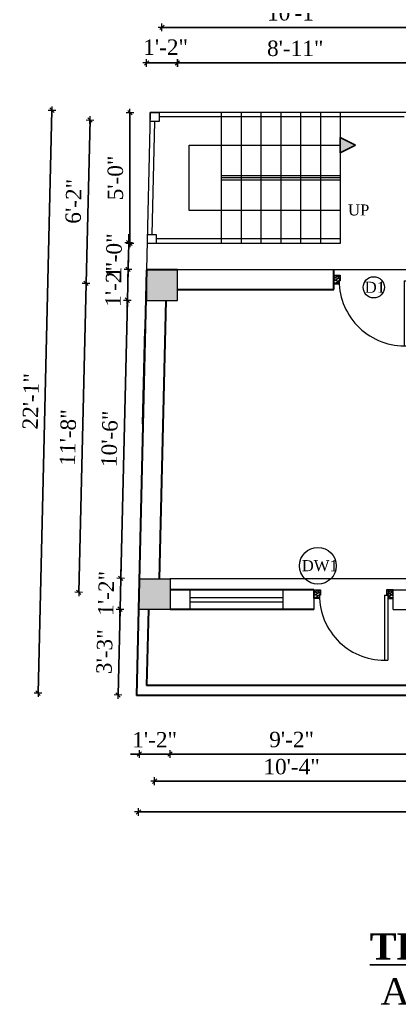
# Model space of a CAD drawing. Header units: inches. Extents: x 151827 to 346502, y -56182 to -23217.
# Drawn here: x 163094.3 to 163266.3, y -25358.8 to -24907.8 of the extents above; entities that cross this region are included whole.
import ezdxf

# ---------------------------------------------------------------- set-up
doc = ezdxf.new("R2010")
doc.units = ezdxf.units.IN
doc.header["$LTSCALE"] = 5
doc.header["$MEASUREMENT"] = 0
for name, color, linetype, lineweight in [('A-WALL', 7, 'Continuous', 9), ('Dimension', 7, 'Continuous', 18), ('DOOR', 62, 'Continuous', 0), ('Dw', 2, 'Continuous', 18)]:
    doc.layers.add(name, color=color, linetype=linetype, lineweight=lineweight)
doc.layers.add('dim line', color=7, linetype='Continuous', lineweight=15, true_color=0xfab2b2)
doc.layers.add('TEXT', color=6, linetype='Continuous')
doc.layers.add('WALL', color=7, linetype='Continuous')
doc.styles.add('ordinary', font='times.ttf')
doc.dimstyles.new('Copy of 96', dxfattribs={"dimtxt": 7, "dimasz": 4, "dimexe": 0.5, "dimexo": 0.5, "dimgap": 3, "dimtad": 1, "dimdec": 1, "dimzin": 11, "dimdsep": 46, "dimlunit": 4, "dimtxsty": 'ordinary', "dimblk": 'OBLIQUE', "dimcen": 0.09, "dimse1": 1, "dimse2": 1, "dimclrt": 6, "dimazin": 0, "dimtfac": 1, "dimtdec": 1, "dimtix": 1, "dimtmove": 2, "dimatfit": 3, "dimldrblk": 'leader', "dimfxl": 0.5, "dimfxlon": 1, "dimtolj": 1, "dimtzin": 0, "dimarcsym": 0})

# ---------------------------------------------------------------- blocks, each defined once
blk = doc.blocks.new('A$C27B36B59')
at = {"layer": 'DOOR'}
for p, q in [((0, 4), (0, 0)), ((2.5, 4), (0, 4)), ((0, 0), (3, 0)), ((2.5, 2.5), (2.5, 4)), ((3, 2.5), (2.5, 2.5)), ((3, 0), (3, 2.5))]:
    blk.add_line(p, q, dxfattribs=at)
for centre, radius, start, end in [((-1.4, -0.54), 4.75, 22.1411, 72.838), ((1.34, 2.09), 1.64, 45.138, 144.8948), ((2.21, 0.3), 2.49, 83.3149, 152.658), ((0.13, 0.37), 2.05, 349.4875, 93.6805), ((1.96, -0.47), 2.01, 58.7447, 166.495), ((-0.06, 0.32), 1.13, 343.542, 86.947), ((2.08, -0.4), 1.17, 38.2816, 160.1519)]:
    blk.add_arc(centre, radius, start, end, dxfattribs=at)
blk = doc.blocks.new('D2')
at = {"layer": 'DOOR'}
for p, q in [((74473.95, 24047.59), (74473.95, 24018.09)), ((74473.95, 24047.59), (74475.45, 24047.59)), ((74475.45, 24047.59), (74475.45, 24018.13))]:
    blk.add_line(p, q, dxfattribs=at)
blk.add_arc((74473.95, 24047.59), 29.5, 180, 272.9146, dxfattribs=at)
at = {"layer": 'DOOR', "xscale": -1, "rotation": 180}
blk.add_blockref('A$C27B36B59', (74441.95, 24050.09), dxfattribs=at)
at = {"layer": 'DOOR', "rotation": 180}
blk.add_blockref('A$C27B36B59', (74477.95, 24050.09), dxfattribs=at)
blk = doc.blocks.new('oblique')
at = {"color": 0, "lineweight": -2}
blk.add_line((0.25, 0.25), (-0.25, -0.25), dxfattribs=at)
at = {"layer": 'dim line', "lineweight": 9}
for p, q in [((-0.4375, 0), (0.4375, 0)), ((0, 0.4375), (0, -0.4375))]:
    blk.add_line(p, q, dxfattribs=at)
blk = doc.blocks.new('*D1226')
at = {"layer": 'A-WALL', "color": 0, "lineweight": -2, "ltscale": 50, "transparency": 16777216}
blk.add_line((163151.79, -24927.36), (163165.79, -24927.36), dxfattribs=at)
at = {"layer": 'Defpoints', "color": 0, "ltscale": 50, "transparency": 16777216}
for p in [(163165.79, -24927.36), (163151.79, -25021.3), (163165.79, -25021.3)]:
    blk.add_point(p, dxfattribs=at)
at = {"layer": 'A-WALL', "color": 0, "lineweight": -2, "ltscale": 50, "transparency": 16777216, "xscale": 4, "yscale": 4, "zscale": 4, "rotation": 180}
blk.add_blockref('oblique', (163151.79, -24927.36), dxfattribs=at)
at = {"layer": 'A-WALL', "color": 0, "lineweight": -2, "ltscale": 50, "transparency": 16777216, "xscale": 4, "yscale": 4, "zscale": 4}
blk.add_blockref('oblique', (163165.79, -24927.36), dxfattribs=at)
at = {"layer": 'A-WALL', "color": 6, "ltscale": 50, "transparency": 16777216, "insert": (163160.44, -24920.22), "char_height": 7, "attachment_point": 5, "style": 'ordinary'}
blk.add_mtext('\\A1;1\'-2"', dxfattribs=at)
blk = doc.blocks.new('_OBLIQUE')
at = {"color": 0, "linetype": 'ByBlock'}
blk.add_line((-0.5, -0.5), (0.5, 0.5), dxfattribs=at)
blk = doc.blocks.new('leader')
at = {"layer": 'Dimension'}
for p, q in [((0, -4.33), (0, 4.33)), ((-4.42, 0), (4.42, 0))]:
    blk.add_line(p, q, dxfattribs=at)
blk = doc.blocks.new('*D1227')
at = {"layer": 'A-WALL', "color": 0, "lineweight": -2, "ltscale": 5, "transparency": 16777216}
blk.add_line((163165.79, -24927.36), (163272.67, -24927.36), dxfattribs=at)
at = {"layer": 'Defpoints', "color": 0, "ltscale": 5, "transparency": 16777216}
for p in [(163272.67, -24927.36), (163272.67, -24949.92), (163165.79, -25021.3)]:
    blk.add_point(p, dxfattribs=at)
at = {"layer": 'A-WALL', "color": 0, "lineweight": -2, "ltscale": 5, "transparency": 16777216, "xscale": 4, "yscale": 4, "zscale": 4, "rotation": 180}
blk.add_blockref('oblique', (163165.79, -24927.36), dxfattribs=at)
at = {"layer": 'A-WALL', "color": 0, "lineweight": -2, "ltscale": 5, "transparency": 16777216, "xscale": 4, "yscale": 4, "zscale": 4}
blk.add_blockref('oblique', (163272.67, -24927.36), dxfattribs=at)
at = {"layer": 'A-WALL', "color": 6, "ltscale": 5, "transparency": 16777216, "insert": (163219.23, -24920.8), "char_height": 7, "attachment_point": 5, "style": 'ordinary'}
blk.add_mtext('\\A1;8\'-11"', dxfattribs=at)
blk = doc.blocks.new('*D1234')
at = {"layer": 'A-WALL', "color": 0, "lineweight": -2, "ltscale": 5, "transparency": 16777216}
blk.add_line((163158.79, -24911.23), (163279.67, -24911.23), dxfattribs=at)
at = {"layer": 'Defpoints', "color": 0, "ltscale": 5, "transparency": 16777216}
for p in [(163279.67, -24911.23), (163158.79, -25028.3), (163279.67, -25028.3)]:
    blk.add_point(p, dxfattribs=at)
at = {"layer": 'A-WALL', "color": 0, "lineweight": -2, "ltscale": 5, "transparency": 16777216, "xscale": 4, "yscale": 4, "zscale": 4, "rotation": 180}
blk.add_blockref('oblique', (163158.79, -24911.23), dxfattribs=at)
at = {"layer": 'A-WALL', "color": 0, "lineweight": -2, "ltscale": 5, "transparency": 16777216, "xscale": 4, "yscale": 4, "zscale": 4}
blk.add_blockref('oblique', (163279.67, -24911.23), dxfattribs=at)
at = {"layer": 'A-WALL', "color": 6, "ltscale": 5, "transparency": 16777216, "insert": (163219.23, -24904.67), "char_height": 7, "attachment_point": 5, "style": 'ordinary'}
blk.add_mtext('\\A1;10\'-1"', dxfattribs=at)
blk = doc.blocks.new('*D1237')
at = {"layer": 'A-WALL', "color": 0, "lineweight": -2, "ltscale": 5, "transparency": 16777216}
blk.add_line((163151.79, -24896.03), (163272.67, -24896.03), dxfattribs=at)
at = {"layer": 'Defpoints', "color": 0, "ltscale": 5, "transparency": 16777216}
for p in [(163272.67, -24896.03), (163272.67, -24949.92), (163151.79, -25021.3)]:
    blk.add_point(p, dxfattribs=at)
at = {"layer": 'A-WALL', "color": 0, "lineweight": -2, "ltscale": 5, "transparency": 16777216, "xscale": 4, "yscale": 4, "zscale": 4, "rotation": 180}
blk.add_blockref('oblique', (163151.79, -24896.03), dxfattribs=at)
at = {"layer": 'A-WALL', "color": 0, "lineweight": -2, "ltscale": 5, "transparency": 16777216, "xscale": 4, "yscale": 4, "zscale": 4}
blk.add_blockref('oblique', (163272.67, -24896.03), dxfattribs=at)
at = {"layer": 'A-WALL', "color": 6, "ltscale": 5, "transparency": 16777216, "insert": (163212.23, -24889.47), "char_height": 7, "attachment_point": 5, "style": 'ordinary'}
blk.add_mtext('\\A1;10\'-1"', dxfattribs=at)
blk = doc.blocks.new('*D1241')
at = {"layer": 'A-WALL', "color": 0, "lineweight": -2, "ltscale": 50, "transparency": 16777216}
for p, q in [((163148.46, -25241.19), (163144.46, -25241.19)), ((163148.46, -25241.19), (163162.46, -25241.19)), ((163162.46, -25241.19), (163166.46, -25241.19))]:
    blk.add_line(p, q, dxfattribs=at)
at = {"layer": 'Defpoints', "color": 0, "ltscale": 50, "transparency": 16777216}
for p in [(163148.46, -25175.58), (163162.46, -25175.58), (163162.46, -25241.19)]:
    blk.add_point(p, dxfattribs=at)
at = {"layer": 'A-WALL', "color": 0, "lineweight": -2, "ltscale": 50, "transparency": 16777216, "xscale": 4, "yscale": 4, "zscale": 4}
blk.add_blockref('oblique', (163148.46, -25241.19), dxfattribs=at)
at = {"layer": 'A-WALL', "color": 0, "lineweight": -2, "ltscale": 50, "transparency": 16777216, "xscale": 4, "yscale": 4, "zscale": 4, "rotation": 180}
blk.add_blockref('oblique', (163162.46, -25241.19), dxfattribs=at)
at = {"layer": 'A-WALL', "color": 6, "ltscale": 50, "transparency": 16777216, "insert": (163155.46, -25234.69), "char_height": 7, "attachment_point": 5, "style": 'ordinary'}
blk.add_mtext('\\A1;1\'-2"', dxfattribs=at)
blk = doc.blocks.new('*D1242')
at = {"layer": 'A-WALL', "color": 0, "lineweight": -2, "ltscale": 5, "transparency": 16777216}
blk.add_line((163162.46, -25241.19), (163272.67, -25241.19), dxfattribs=at)
at = {"layer": 'Defpoints', "color": 0, "ltscale": 5, "transparency": 16777216}
for p in [(163162.46, -25175.58), (163272.67, -25175.58), (163272.67, -25241.19)]:
    blk.add_point(p, dxfattribs=at)
at = {"layer": 'A-WALL', "color": 0, "lineweight": -2, "ltscale": 5, "transparency": 16777216, "xscale": 4, "yscale": 4, "zscale": 4, "rotation": 180}
blk.add_blockref('oblique', (163162.46, -25241.19), dxfattribs=at)
at = {"layer": 'A-WALL', "color": 0, "lineweight": -2, "ltscale": 5, "transparency": 16777216, "xscale": 4, "yscale": 4, "zscale": 4}
blk.add_blockref('oblique', (163272.67, -25241.19), dxfattribs=at)
at = {"layer": 'A-WALL', "color": 6, "ltscale": 5, "transparency": 16777216, "insert": (163217.57, -25234.62), "char_height": 7, "attachment_point": 5, "style": 'ordinary'}
blk.add_mtext('\\A1;9\'-2"', dxfattribs=at)
blk = doc.blocks.new('*D1251')
at = {"layer": 'A-WALL', "color": 0, "lineweight": -2, "ltscale": 5, "transparency": 16777216}
blk.add_line((163155.46, -25253.5), (163279.67, -25253.5), dxfattribs=at)
at = {"layer": 'Defpoints', "color": 0, "ltscale": 5, "transparency": 16777216}
for p in [(163155.46, -25168.58), (163279.67, -25168.58), (163279.67, -25253.5)]:
    blk.add_point(p, dxfattribs=at)
at = {"layer": 'A-WALL', "color": 0, "lineweight": -2, "ltscale": 5, "transparency": 16777216, "xscale": 4, "yscale": 4, "zscale": 4, "rotation": 180}
blk.add_blockref('oblique', (163155.46, -25253.5), dxfattribs=at)
at = {"layer": 'A-WALL', "color": 0, "lineweight": -2, "ltscale": 5, "transparency": 16777216, "xscale": 4, "yscale": 4, "zscale": 4}
blk.add_blockref('oblique', (163279.67, -25253.5), dxfattribs=at)
at = {"layer": 'A-WALL', "color": 6, "ltscale": 5, "transparency": 16777216, "insert": (163217.57, -25246.94), "char_height": 7, "attachment_point": 5, "style": 'ordinary'}
blk.add_mtext('\\A1;10\'-4"', dxfattribs=at)
blk = doc.blocks.new('*D1255')
at = {"layer": 'A-WALL', "color": 0, "lineweight": -2, "ltscale": 5, "transparency": 16777216}
blk.add_line((163514.93, -25267.49), (163148.13, -25267.49), dxfattribs=at)
at = {"layer": 'Defpoints', "color": 0, "ltscale": 5, "transparency": 16777216}
for p in [(163148.13, -25175.58), (163514.93, -25175.58), (163148.13, -25267.49)]:
    blk.add_point(p, dxfattribs=at)
at = {"layer": 'A-WALL', "color": 0, "lineweight": -2, "ltscale": 5, "transparency": 16777216, "xscale": 4, "yscale": 4, "zscale": 4, "rotation": 180}
blk.add_blockref('oblique', (163148.13, -25267.49), dxfattribs=at)
at = {"layer": 'A-WALL', "color": 0, "lineweight": -2, "ltscale": 5, "transparency": 16777216, "xscale": 4, "yscale": 4, "zscale": 4}
blk.add_blockref('oblique', (163514.93, -25267.49), dxfattribs=at)
at = {"layer": 'A-WALL', "color": 6, "ltscale": 5, "transparency": 16777216, "insert": (163331.53, -25260.92), "char_height": 7, "attachment_point": 5, "style": 'ordinary'}
blk.add_mtext('\\A1;30\'-7"', dxfattribs=at)
blk = doc.blocks.new('*D1257')
at = {"layer": 'A-WALL', "color": 0, "lineweight": -2, "ltscale": 5, "transparency": 16777216}
blk.add_line((163144.23, -24949.92), (163144.23, -25009.3), dxfattribs=at)
at = {"layer": 'Defpoints', "color": 0, "ltscale": 5, "transparency": 16777216}
for p in [(163153.48, -24949.92), (163144.23, -25009.3), (163152.07, -25009.3)]:
    blk.add_point(p, dxfattribs=at)
at = {"layer": 'A-WALL', "color": 0, "lineweight": -2, "ltscale": 5, "transparency": 16777216, "xscale": 4, "yscale": 4, "zscale": 4}
for p, rotation in [((163144.23, -24949.92), 90), ((163144.23, -25009.3), 270)]:
    blk.add_blockref('oblique', p, dxfattribs=dict(at, rotation=rotation))
at = {"layer": 'A-WALL', "color": 6, "ltscale": 5, "transparency": 16777216, "insert": (163137.67, -24979.61), "char_height": 7, "attachment_point": 5, "rotation": 90, "style": 'ordinary'}
blk.add_mtext('\\A1;5\'-0"', dxfattribs=at)
blk = doc.blocks.new('*D1263')
at = {"layer": 'A-WALL', "color": 0, "lineweight": -2, "ltscale": 50, "transparency": 16777216}
for p, q in [((163140.1, -25161.39), (163140.19, -25157.39)), ((163139.77, -25175.39), (163140.1, -25161.39)), ((163139.77, -25175.39), (163139.67, -25179.38))]:
    blk.add_line(p, q, dxfattribs=at)
at = {"layer": 'Defpoints', "color": 0, "ltscale": 50, "transparency": 16777216}
for p in [(163140.1, -25161.39), (163148.46, -25161.58), (163148.13, -25175.58)]:
    blk.add_point(p, dxfattribs=at)
at = {"layer": 'A-WALL', "color": 0, "lineweight": -2, "ltscale": 50, "transparency": 16777216, "xscale": 4, "yscale": 4, "zscale": 4}
for p, rotation in [((163140.1, -25161.39), 268.6423816929436), ((163139.77, -25175.39), 88.64238169294363)]:
    blk.add_blockref('oblique', p, dxfattribs=dict(at, rotation=rotation))
at = {"layer": 'A-WALL', "color": 6, "ltscale": 50, "transparency": 16777216, "insert": (163133.43, -25168.23), "char_height": 7, "attachment_point": 5, "rotation": 88.6424, "style": 'ordinary'}
blk.add_mtext('\\A1;1\'-2"', dxfattribs=at)
blk = doc.blocks.new('*D1264')
at = {"layer": 'A-WALL', "color": 0, "lineweight": -2, "ltscale": 5, "transparency": 16777216}
blk.add_line((163140.1, -25161.39), (163143.09, -25035.1), dxfattribs=at)
at = {"layer": 'Defpoints', "color": 0, "ltscale": 5, "transparency": 16777216}
for p in [(163143.09, -25035.1), (163151.79, -25035.3), (163148.46, -25161.58)]:
    blk.add_point(p, dxfattribs=at)
at = {"layer": 'A-WALL', "color": 0, "lineweight": -2, "ltscale": 5, "transparency": 16777216, "xscale": 4, "yscale": 4, "zscale": 4}
for p, rotation in [((163143.09, -25035.1), 88.64238169298139), ((163140.1, -25161.39), 268.6423816929814)]:
    blk.add_blockref('oblique', p, dxfattribs=dict(at, rotation=rotation))
at = {"layer": 'A-WALL', "color": 6, "ltscale": 5, "transparency": 16777216, "insert": (163135.04, -25098.08), "char_height": 7, "attachment_point": 5, "rotation": 88.6424, "style": 'ordinary'}
blk.add_mtext('\\A1;10\'-6"', dxfattribs=at)
blk = doc.blocks.new('*D1265')
at = {"layer": 'A-WALL', "color": 0, "lineweight": -2, "ltscale": 5, "transparency": 16777216}
for p, q in [((163143.09, -25035.1), (163143.42, -25021.1)), ((163143.42, -25021.1), (163143.52, -25017.1)), ((163143.09, -25035.1), (163143, -25039.09))]:
    blk.add_line(p, q, dxfattribs=at)
at = {"layer": 'Defpoints', "color": 0, "ltscale": 5, "transparency": 16777216}
for p in [(163143.42, -25021.1), (163151.79, -25021.3), (163151.79, -25035.3)]:
    blk.add_point(p, dxfattribs=at)
at = {"layer": 'A-WALL', "color": 0, "lineweight": -2, "ltscale": 5, "transparency": 16777216, "xscale": 4, "yscale": 4, "zscale": 4}
for p, rotation in [((163143.42, -25021.1), 268.6423816929814), ((163143.09, -25035.1), 88.64238169298143)]:
    blk.add_blockref('oblique', p, dxfattribs=dict(at, rotation=rotation))
at = {"layer": 'A-WALL', "color": 6, "ltscale": 5, "transparency": 16777216, "insert": (163136.76, -25027.95), "char_height": 7, "attachment_point": 5, "rotation": 88.6424, "style": 'ordinary'}
blk.add_mtext('\\A1;1\'-2"', dxfattribs=at)
blk = doc.blocks.new('*D1258')
at = {"layer": 'A-WALL', "color": 0, "lineweight": -2, "ltscale": 5, "transparency": 16777216}
blk.add_line((163121.06, -25167.77), (163124.39, -25027.49), dxfattribs=at)
at = {"layer": 'Defpoints', "color": 0, "ltscale": 5, "transparency": 16777216}
for p in [(163124.39, -25027.49), (163158.79, -25028.3), (163155.46, -25168.58)]:
    blk.add_point(p, dxfattribs=at)
at = {"layer": 'A-WALL', "color": 0, "lineweight": -2, "ltscale": 5, "transparency": 16777216, "xscale": 4, "yscale": 4, "zscale": 4}
for p, rotation in [((163124.39, -25027.49), 88.64238169299772), ((163121.06, -25167.77), 268.6423816929977)]:
    blk.add_blockref('oblique', p, dxfattribs=dict(at, rotation=rotation))
at = {"layer": 'A-WALL', "color": 6, "ltscale": 5, "transparency": 16777216, "insert": (163116.17, -25097.47), "char_height": 7, "attachment_point": 5, "rotation": 88.6424, "style": 'ordinary'}
blk.add_mtext('\\A1;11\'-8"', dxfattribs=at)
blk = doc.blocks.new('*D1259')
at = {"layer": 'A-WALL', "color": 0, "lineweight": -2, "ltscale": 5, "transparency": 16777216}
for p, q in [((163143.71, -25009.1), (163143.8, -25005.1)), ((163143.42, -25021.1), (163143.71, -25009.1)), ((163143.42, -25021.1), (163143.33, -25025.1))]:
    blk.add_line(p, q, dxfattribs=at)
at = {"layer": 'Defpoints', "color": 0, "ltscale": 5, "transparency": 16777216}
for p in [(163143.71, -25009.1), (163152.07, -25009.3), (163151.79, -25021.3)]:
    blk.add_point(p, dxfattribs=at)
at = {"layer": 'A-WALL', "color": 0, "lineweight": -2, "ltscale": 5, "transparency": 16777216, "xscale": 4, "yscale": 4, "zscale": 4}
for p, rotation in [((163143.71, -25009.1), 268.6423816929814), ((163143.42, -25021.1), 88.64238169298143)]:
    blk.add_blockref('oblique', p, dxfattribs=dict(at, rotation=rotation))
at = {"layer": 'A-WALL', "color": 6, "ltscale": 5, "transparency": 16777216, "insert": (163137.01, -25014.95), "char_height": 7, "attachment_point": 5, "rotation": 88.6424, "style": 'ordinary'}
blk.add_mtext('\\A1;1\'-0"', dxfattribs=at)
blk = doc.blocks.new('*D1266')
at = {"layer": 'A-WALL', "color": 0, "lineweight": -2, "ltscale": 5, "transparency": 16777216}
blk.add_line((163139.77, -25175.39), (163138.84, -25214.39), dxfattribs=at)
at = {"layer": 'Defpoints', "color": 0, "ltscale": 5, "transparency": 16777216}
for p in [(163148.13, -25175.58), (163138.84, -25214.39), (163147.21, -25214.58)]:
    blk.add_point(p, dxfattribs=at)
at = {"layer": 'A-WALL', "color": 0, "lineweight": -2, "ltscale": 5, "transparency": 16777216, "xscale": 4, "yscale": 4, "zscale": 4}
for p, rotation in [((163139.77, -25175.39), 88.64238169298143), ((163138.84, -25214.39), 268.6423816929814)]:
    blk.add_blockref('oblique', p, dxfattribs=dict(at, rotation=rotation))
at = {"layer": 'A-WALL', "color": 6, "ltscale": 5, "transparency": 16777216, "insert": (163132.74, -25194.73), "char_height": 7, "attachment_point": 5, "rotation": 88.6424, "style": 'ordinary'}
blk.add_mtext('\\A1;3\'-3"', dxfattribs=at)
blk = doc.blocks.new('*D1260')
at = {"layer": 'A-WALL', "color": 0, "lineweight": -2, "ltscale": 5, "transparency": 16777216}
blk.add_line((163124.39, -25027.49), (163126.15, -24953.28), dxfattribs=at)
at = {"layer": 'Defpoints', "color": 0, "ltscale": 5, "transparency": 16777216}
for p in [(163126.15, -24953.28), (163279.67, -24956.92), (163158.79, -25028.3)]:
    blk.add_point(p, dxfattribs=at)
at = {"layer": 'A-WALL', "color": 0, "lineweight": -2, "ltscale": 5, "transparency": 16777216, "xscale": 4, "yscale": 4, "zscale": 4}
for p, rotation in [((163126.15, -24953.28), 88.64238169298139), ((163124.39, -25027.49), 268.6423816929814)]:
    blk.add_blockref('oblique', p, dxfattribs=dict(at, rotation=rotation))
at = {"layer": 'A-WALL', "color": 6, "ltscale": 5, "transparency": 16777216, "insert": (163118.71, -24990.23), "char_height": 7, "attachment_point": 5, "rotation": 88.6424, "style": 'ordinary'}
blk.add_mtext('\\A1;6\'-2"', dxfattribs=at)
blk = doc.blocks.new('*D1261')
at = {"layer": 'A-WALL', "color": 0, "lineweight": -2, "ltscale": 5, "transparency": 16777216}
blk.add_line((163102.61, -25213.53), (163108.88, -24948.86), dxfattribs=at)
at = {"layer": 'Defpoints', "color": 0, "ltscale": 5, "transparency": 16777216}
for p in [(163108.88, -24948.86), (163153.48, -24949.92), (163147.21, -25214.58)]:
    blk.add_point(p, dxfattribs=at)
at = {"layer": 'A-WALL', "color": 0, "lineweight": -2, "ltscale": 5, "transparency": 16777216, "xscale": 4, "yscale": 4, "zscale": 4}
for p, rotation in [((163108.88, -24948.86), 88.64238169298139), ((163102.61, -25213.53), 268.6423816929814)]:
    blk.add_blockref('oblique', p, dxfattribs=dict(at, rotation=rotation))
at = {"layer": 'A-WALL', "color": 6, "ltscale": 5, "transparency": 16777216, "insert": (163099.25, -25081.04), "char_height": 7, "attachment_point": 5, "rotation": 88.6424, "style": 'ordinary'}
blk.add_mtext('\\A1;22\'-1"', dxfattribs=at)

msp = doc.modelspace()

# ---------------------------------------------------------------- hatches: boundary and pattern name
at = {"ltscale": 5}
msp.add_hatch(color=256, dxfattribs=at).paths.add_polyline_path([(163239.67, -24968.19), (163239.67, -24961.18), (163246.56, -24964.76)])
at = {"layer": 'WALL', "linetype": 'ByBlock', "ltscale": 5, "true_color": 0xf8991e}
h = msp.add_hatch(color=30, dxfattribs=at)
h.dxf.hatch_style = 1
h.paths.add_polyline_path([(163151.79, -25035.3), (163165.79, -25035.3), (163165.79, -25021.3), (163151.79, -25021.3)])
h = msp.add_hatch(color=30, dxfattribs=at)
h.dxf.hatch_style = 1
h.paths.add_polyline_path([(163148.46, -25161.58), (163148.46, -25175.58), (163162.46, -25175.58), (163162.46, -25161.58)])

# ---------------------------------------------------------------- linework, layer by layer
at = {"ltscale": 5}
for p, q in [((163239.67, -24968.19, -72.71), (163239.67, -24961.18, -72.71)), ((163239.67, -24961.18, -72.71), (163246.56, -24964.76, -72.71)), ((163246.56, -24964.76, -72.71), (163239.67, -24968.19, -72.71))]:
    msp.add_line(p, q, dxfattribs=at)
at = {"layer": 'A-WALL', "ltscale": 5}
for p, q in [((163153.48, -24949.92, -72.71), (163151.79, -25021.3, -72.71)), ((163272.67, -24949.92, -72.71), (163153.48, -24949.92, -72.71)), ((163268.67, -24951.92, -72.71), (163157.48, -24951.92, -72.71)), ((163185.67, -24949.92, -72.71), (163185.67, -25009.3, -72.71)), ((163194.67, -24949.92, -72.71), (163194.67, -25009.3, -72.71)), ((163203.67, -24949.92, -72.71), (163203.67, -25009.3, -72.71)), ((163212.67, -24949.92, -72.71), (163212.67, -25009.3, -72.71)), ((163221.67, -24949.92, -72.71), (163221.67, -25009.3, -72.71)), ((163230.67, -24949.92, -72.71), (163230.67, -25009.3, -72.71)), ((163239.67, -24949.92, -72.71), (163239.67, -24979.61, -72.71)), ((163155.39, -24953.92, -72.71), (163154.17, -25005.3, -72.71)), ((163171.06, -24994.46, -72.71), (163171.06, -24964.76, -72.71)), ((163171.06, -24964.76, -72.71), (163239.67, -24964.76, -72.71)), ((163239.67, -24978.61, -72.71), (163185.67, -24978.61, -72.71)), ((163239.67, -24979.61, -72.71), (163185.67, -24979.61, -72.71)), ((163239.67, -24980.61, -72.71), (163185.67, -24980.61, -72.71)), ((163239.67, -24979.61, -72.71), (163239.67, -25009.3, -72.71)), ((163239.67, -24994.46, -72.71), (163171.06, -24994.46, -72.71)), ((163239.67, -25007.3, -72.71), (163156.17, -25007.3, -72.71)), ((163239.67, -25009.3, -72.71), (163152.07, -25009.3, -72.71)), ((163272.67, -25021.3, -72.71), (163151.79, -25021.3, -72.71)), ((163272.67, -25161.58, -72.71), (163162.46, -25161.58, -72.71)), ((163171.46, -25166.58, -72.71), (163171.46, -25175.58, -72.71)), ((163213.67, -25166.58, -72.71), (163213.67, -25175.58, -72.71)), ((163227.67, -25166.58, -72.71), (163227.67, -25175.58, -72.71)), ((163263.67, -25166.58, -72.71), (163272.67, -25166.58, -72.71)), ((163263.67, -25175.58, -72.71), (163263.67, -25166.58, -72.71)), ((163148.46, -25175.58, -72.71), (163148.13, -25175.58, -72.71)), ((163263.67, -25175.58, -72.71), (163272.67, -25175.58, -72.71))]:
    msp.add_line(p, q, dxfattribs=at)
at = {"layer": 'A-WALL', "lineweight": 30}
for p, q in [((163151.79, -25021.3, -72.71), (163148.13, -25175.58, -72.71)), ((163165.79, -25021.3, -72.71), (163151.79, -25021.3, -72.71)), ((163236.67, -25030.3, -72.71), (163236.67, -25021.3, -72.71)), ((163165.79, -25030.3, -72.71), (163236.67, -25030.3, -72.71)), ((163160.46, -25035.3, -72.71), (163157.47, -25161.58, -72.71)), ((163150.13, -25091.23, -72.71), (163151.15, -25048.24, -72.71)), ((163227.67, -25166.58, -72.71), (163162.46, -25166.58, -72.71)), ((163148.13, -25175.58, -72.71), (163147.21, -25214.58, -72.71)), ((163152.63, -25175.58, -72.71), (163151.82, -25210.08, -72.71)), ((163227.67, -25175.58, -72.71), (163162.46, -25175.58, -72.71)), ((163282.17, -25210.08, -72.71), (163151.82, -25210.08, -72.71)), ((163286.67, -25214.58, -72.71), (163147.21, -25214.58, -72.71))]:
    msp.add_line(p, q, dxfattribs=at)
at = {"layer": 'A-WALL', "ltscale": 5, "elevation": -72.71}
for points in [[(163153.48, -24949.92), (163157.48, -24949.92), (163157.48, -24953.92), (163153.48, -24953.92)], [(163152.17, -25005.3), (163156.17, -25005.3), (163156.17, -25009.3), (163152.17, -25009.3)], [(163151.79, -25035.3), (163165.79, -25035.3), (163165.79, -25021.3), (163151.79, -25021.3)], [(163148.46, -25161.58), (163162.46, -25161.58), (163162.46, -25175.58), (163148.46, -25175.58)]]:
    msp.add_lwpolyline(points, close=True, dxfattribs=at)
at = {"layer": 'A-WALL', "ltscale": 5}
for centre, radius in [((163254.85, -25029.25, -72.71), 4.82), ((163229.49, -25155.71, -72.71), 8.32)]:
    msp.add_circle(centre, radius, dxfattribs=at)
at = {"layer": 'Dw', "color": 3}
for p, q in [((163171.46, -25170.08, -72.71), (163213.67, -25170.08, -72.71)), ((163171.46, -25172.08, -72.71), (163213.67, -25172.08, -72.71))]:
    msp.add_line(p, q, dxfattribs=at)

# ---------------------------------------------------------------- block references
at = {"layer": 'WALL', "color": 2, "linetype": 'ByBlock'}
for p in [(88794.72, -49073.89, -72.71), (88785.72, -49216.67, -72.71)]:
    msp.add_blockref('D2', p, dxfattribs=at)

# ---------------------------------------------------------------- texts
at = {"layer": 'TEXT', "style": 'ordinary'}
for s, p in [('UP', (163243.17, -24996.64, -72.71)), ('D1', (163250.73, -25031.74, -72.71)), ('DW1', (163222.18, -25158.15, -72.71))]:
    msp.add_text(s, height=5, dxfattribs=at).set_placement(p)
at = {"layer": 'TEXT', "char_height": 12, "width": 219.8151, "attachment_point": 8, "style": 'ordinary'}
for s, insert in [('{\\fTimes New Roman|b1|i0|c0|p18;\\LTHIRD FLOOR PLAN}', (163344.19, -25334.7, -72.71)), ('AREA = 319.56 sq. ft.', (163339.88, -25358.82, -72.71))]:
    msp.add_mtext(s, dxfattribs=dict(at, insert=insert))

# ---------------------------------------------------------------- dimensions: what is measured, and where the dimension line sits
at = {"layer": 'A-WALL', "ltscale": 5}
for base, p1, p2, picture, middle in [((163272.67, -24896.03, -72.71), (163151.79, -25021.3, -72.71), (163272.67, -24949.92, -72.71), '*D1237', (163212.23, -24889.47, -72.71)), ((163279.67, -24911.23, -72.71), (163158.79, -25028.3, -72.71), (163279.67, -25028.3, -72.71), '*D1234', (163219.23, -24904.67, -72.71)), ((163272.67, -24927.36, -72.71), (163165.79, -25021.3, -72.71), (163272.67, -24949.92, -72.71), '*D1227', (163219.23, -24920.8, -72.71)), ((163279.67, -25253.5, -72.71), (163155.46, -25168.58, -72.71), (163279.67, -25168.58, -72.71), '*D1251', (163217.57, -25246.94, -72.71)), ((163148.13, -25267.49, -72.71), (163514.93, -25175.58, -72.71), (163148.13, -25175.58, -72.71), '*D1255', (163331.53, -25260.92, -72.71)), ((163272.67, -25241.19, -72.71), (163162.46, -25175.58, -72.71), (163272.67, -25175.58, -72.71), '*D1242', (163217.57, -25234.62, -72.71))]:
    dim = msp.add_linear_dim(base=base, p1=p1, p2=p2, dimstyle='Copy of 96', override={"dimdec": 0, "dimblk": 'oblique', "dimtdec": 0, "dimarcsym": 1}, dxfattribs=at)
    dim.commit()
    dim.dimension.update_dxf_attribs({"geometry": picture, "text_midpoint": middle})
at = {"layer": 'A-WALL', "ltscale": 50}
dim = msp.add_linear_dim(base=(163165.79, -24927.36, -72.71), p1=(163151.79, -25021.3, -72.71), p2=(163165.79, -25021.3, -72.71), dimstyle='Copy of 96', override={"dimdec": 0, "dimblk": 'oblique', "dimtdec": 0, "dimarcsym": 1}, dxfattribs=at)
dim.commit()
dim.dimension.update_dxf_attribs({"geometry": '*D1226', "text_midpoint": (163160.44, -24920.22, -72.71), "dimtype": 160})
at = {"layer": 'A-WALL', "ltscale": 5}
for base, p1, p2, picture, middle in [((163108.88, -24948.86, -72.71), (163147.21, -25214.58, -72.71), (163153.48, -24949.92, -72.71), '*D1261', (163099.25, -25081.04, -72.71)), ((163126.15, -24953.28, -72.71), (163158.79, -25028.3, -72.71), (163279.67, -24956.92, -72.71), '*D1260', (163118.71, -24990.23, -72.71)), ((163143.71, -25009.1, -72.71), (163151.79, -25021.3, -72.71), (163152.07, -25009.3, -72.71), '*D1259', (163137.01, -25014.95, -72.71)), ((163143.42, -25021.1, -72.71), (163151.79, -25035.3, -72.71), (163151.79, -25021.3, -72.71), '*D1265', (163136.76, -25027.95, -72.71)), ((163143.09, -25035.1, -72.71), (163148.46, -25161.58, -72.71), (163151.79, -25035.3, -72.71), '*D1264', (163135.04, -25098.08, -72.71)), ((163138.84, -25214.39, -72.71), (163148.13, -25175.58, -72.71), (163147.21, -25214.58, -72.71), '*D1266', (163132.74, -25194.73, -72.71))]:
    dim = msp.add_linear_dim(base=base, p1=p1, p2=p2, angle=268.6424, dimstyle='Copy of 96', override={"dimdec": 0, "dimblk": 'oblique', "dimtdec": 0, "dimarcsym": 1}, dxfattribs=at)
    dim.commit()
    dim.dimension.update_dxf_attribs({"geometry": picture, "text_midpoint": middle})
dim = msp.add_linear_dim(base=(163144.23, -25009.3, -72.71), p1=(163153.48, -24949.92, -72.71), p2=(163152.07, -25009.3, -72.71), angle=90, text='5\'-0"', dimstyle='Copy of 96', override={"dimdec": 0, "dimblk": 'oblique', "dimtdec": 0, "dimarcsym": 1}, dxfattribs=at)
dim.commit()
dim.dimension.update_dxf_attribs({"geometry": '*D1257', "text_midpoint": (163137.67, -24979.61, -72.71)})
dim = msp.add_aligned_dim(p1=(163155.46, -25168.58, -72.71), p2=(163158.79, -25028.3, -72.71), distance=34.41, dimstyle='Copy of 96', override={"dimdec": 0, "dimblk": 'oblique', "dimtdec": 0, "dimarcsym": 1}, dxfattribs=at)
dim.commit()
dim.dimension.update_dxf_attribs({"geometry": '*D1258', "text_midpoint": (163116.17, -25097.47, -72.71)})
at = {"layer": 'A-WALL', "ltscale": 50}
dim = msp.add_aligned_dim(p1=(163148.13, -25175.58, -72.71), p2=(163148.46, -25161.58, -72.71), distance=8.37, dimstyle='Copy of 96', override={"dimdec": 0, "dimblk": 'oblique', "dimtdec": 0, "dimarcsym": 1}, dxfattribs=at)
dim.commit()
dim.dimension.update_dxf_attribs({"geometry": '*D1263', "text_midpoint": (163133.43, -25168.23, -72.71)})
dim = msp.add_linear_dim(base=(163162.46, -25241.19, -72.71), p1=(163148.46, -25175.58, -72.71), p2=(163162.46, -25175.58, -72.71), dimstyle='Copy of 96', override={"dimdec": 0, "dimblk": 'oblique', "dimtdec": 0, "dimarcsym": 1}, dxfattribs=at)
dim.commit()
dim.dimension.update_dxf_attribs({"geometry": '*D1241', "text_midpoint": (163155.46, -25234.69, -72.71)})

doc.saveas('drawing.dxf')
